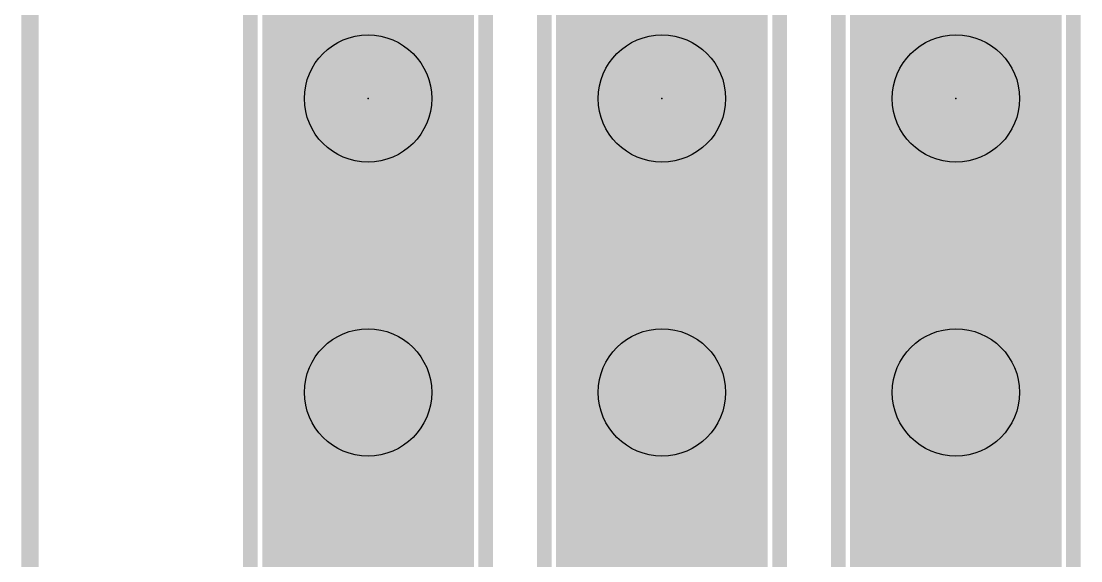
# Model space of a CAD drawing. Extents: x -0.4 to 91.5, y -0.3 to 57.4.
# Drawn here: x 34.85 to 44.01, y 33.47 to 38.13 of the extents above; entities that cross this region are included whole.
import ezdxf

# ---------------------------------------------------------------- set-up
doc = ezdxf.new("R2010")
doc.units = 0
for name, color, linetype in [('1', 12, 'CONTINUOUS'), ('16', 132, 'CONTINUOUS'), ('20', 53, 'CONTINUOUS'), ('21', 253, 'CONTINUOUS'), ('23', 53, 'CONTINUOUS')]:
    doc.layers.add(name, color=color, linetype=linetype)

msp = doc.modelspace()

# ---------------------------------------------------------------- linework, layer by layer
at = {"layer": '1', "const_width": 0.3048}
for points in [[(37.084, 32.385), (37.084, 42.545)], [(38.608, 42.545), (38.608, 32.385)], [(39.624, 32.385), (39.624, 42.545)], [(41.148, 42.545), (41.148, 32.385)], [(42.164, 32.385), (42.164, 42.545)], [(43.688, 42.545), (43.688, 32.385)], [(37.084, 38.1), (38.608, 38.1)], [(39.624, 38.1), (41.148, 38.1)], [(42.164, 38.1), (43.688, 38.1)], [(37.084, 37.7952), (38.608, 37.7952)], [(39.624, 37.7952), (41.148, 37.7952)], [(42.164, 37.7952), (43.688, 37.7952)], [(37.084, 37.4904), (38.608, 37.4904)], [(39.624, 37.4904), (41.148, 37.4904)], [(42.164, 37.4904), (43.688, 37.4904)], [(37.084, 37.1856), (38.608, 37.1856)], [(39.624, 37.1856), (41.148, 37.1856)], [(42.164, 37.1856), (43.688, 37.1856)], [(37.084, 36.8808), (38.608, 36.8808)], [(39.624, 36.8808), (41.148, 36.8808)], [(42.164, 36.8808), (43.688, 36.8808)], [(37.084, 36.576), (38.608, 36.576)], [(39.624, 36.576), (41.148, 36.576)], [(42.164, 36.576), (43.688, 36.576)], [(37.084, 36.2712), (38.608, 36.2712)], [(39.624, 36.2712), (41.148, 36.2712)], [(42.164, 36.2712), (43.688, 36.2712)], [(37.084, 35.9664), (38.608, 35.9664)], [(39.624, 35.9664), (41.148, 35.9664)], [(42.164, 35.9664), (43.688, 35.9664)], [(37.084, 35.6616), (38.608, 35.6616)], [(39.624, 35.6616), (41.148, 35.6616)], [(42.164, 35.6616), (43.688, 35.6616)], [(37.084, 35.3568), (38.608, 35.3568)], [(39.624, 35.3568), (41.148, 35.3568)], [(42.164, 35.3568), (43.688, 35.3568)], [(37.084, 35.052), (38.608, 35.052)], [(39.624, 35.052), (41.148, 35.052)], [(42.164, 35.052), (43.688, 35.052)], [(37.084, 34.7472), (38.608, 34.7472)], [(39.624, 34.7472), (41.148, 34.7472)], [(42.164, 34.7472), (43.688, 34.7472)], [(37.084, 34.4424), (38.608, 34.4424)], [(39.624, 34.4424), (41.148, 34.4424)], [(42.164, 34.4424), (43.688, 34.4424)], [(37.084, 34.1376), (38.608, 34.1376)], [(39.624, 34.1376), (41.148, 34.1376)], [(42.164, 34.1376), (43.688, 34.1376)], [(37.084, 33.8328), (38.608, 33.8328)], [(39.624, 33.8328), (41.148, 33.8328)], [(42.164, 33.8328), (43.688, 33.8328)], [(37.084, 33.528), (38.608, 33.528)], [(39.624, 33.528), (41.148, 33.528)], [(42.164, 33.528), (43.688, 33.528)]]:
    msp.add_lwpolyline(points, dxfattribs=at)
at = {"layer": '1', "const_width": 0.1524}
for points in [[(37.084, 38.1762, 1), (37.084, 38.0238)], [(38.608, 38.0238, 1), (38.608, 38.1762)], [(39.624, 38.1762, 1), (39.624, 38.0238)], [(41.148, 38.0238, 1), (41.148, 38.1762)], [(42.164, 38.1762, 1), (42.164, 38.0238)], [(43.688, 38.0238, 1), (43.688, 38.1762)], [(37.084, 37.8714, 1), (37.084, 37.719)], [(38.608, 37.719, 1), (38.608, 37.8714)], [(39.624, 37.8714, 1), (39.624, 37.719)], [(41.148, 37.719, 1), (41.148, 37.8714)], [(42.164, 37.8714, 1), (42.164, 37.719)], [(43.688, 37.719, 1), (43.688, 37.8714)], [(37.084, 37.5666, 1), (37.084, 37.4142)], [(38.608, 37.4142, 1), (38.608, 37.5666)], [(39.624, 37.5666, 1), (39.624, 37.4142)], [(41.148, 37.4142, 1), (41.148, 37.5666)], [(42.164, 37.5666, 1), (42.164, 37.4142)], [(43.688, 37.4142, 1), (43.688, 37.5666)], [(37.084, 37.2618, 1), (37.084, 37.1094)], [(38.608, 37.1094, 1), (38.608, 37.2618)], [(39.624, 37.2618, 1), (39.624, 37.1094)], [(41.148, 37.1094, 1), (41.148, 37.2618)], [(42.164, 37.2618, 1), (42.164, 37.1094)], [(43.688, 37.1094, 1), (43.688, 37.2618)], [(37.084, 36.957, 1), (37.084, 36.8046)], [(38.608, 36.8046, 1), (38.608, 36.957)], [(39.624, 36.957, 1), (39.624, 36.8046)], [(41.148, 36.8046, 1), (41.148, 36.957)], [(42.164, 36.957, 1), (42.164, 36.8046)], [(43.688, 36.8046, 1), (43.688, 36.957)], [(37.084, 36.6522, 1), (37.084, 36.4998)], [(38.608, 36.4998, 1), (38.608, 36.6522)], [(39.624, 36.6522, 1), (39.624, 36.4998)], [(41.148, 36.4998, 1), (41.148, 36.6522)], [(42.164, 36.6522, 1), (42.164, 36.4998)], [(43.688, 36.4998, 1), (43.688, 36.6522)], [(37.084, 36.3474, 1), (37.084, 36.195)], [(38.608, 36.195, 1), (38.608, 36.3474)], [(39.624, 36.3474, 1), (39.624, 36.195)], [(41.148, 36.195, 1), (41.148, 36.3474)], [(42.164, 36.3474, 1), (42.164, 36.195)], [(43.688, 36.195, 1), (43.688, 36.3474)], [(37.084, 36.0426, 1), (37.084, 35.8902)], [(38.608, 35.8902, 1), (38.608, 36.0426)], [(39.624, 36.0426, 1), (39.624, 35.8902)], [(41.148, 35.8902, 1), (41.148, 36.0426)], [(42.164, 36.0426, 1), (42.164, 35.8902)], [(43.688, 35.8902, 1), (43.688, 36.0426)], [(37.084, 35.7378, 1), (37.084, 35.5854)], [(38.608, 35.5854, 1), (38.608, 35.7378)], [(39.624, 35.7378, 1), (39.624, 35.5854)], [(41.148, 35.5854, 1), (41.148, 35.7378)], [(42.164, 35.7378, 1), (42.164, 35.5854)], [(43.688, 35.5854, 1), (43.688, 35.7378)], [(37.084, 35.433, 1), (37.084, 35.2806)], [(38.608, 35.2806, 1), (38.608, 35.433)], [(39.624, 35.433, 1), (39.624, 35.2806)], [(41.148, 35.2806, 1), (41.148, 35.433)], [(42.164, 35.433, 1), (42.164, 35.2806)], [(43.688, 35.2806, 1), (43.688, 35.433)], [(37.084, 35.1282, 1), (37.084, 34.9758)], [(38.608, 34.9758, 1), (38.608, 35.1282)], [(39.624, 35.1282, 1), (39.624, 34.9758)], [(41.148, 34.9758, 1), (41.148, 35.1282)], [(42.164, 35.1282, 1), (42.164, 34.9758)], [(43.688, 34.9758, 1), (43.688, 35.1282)], [(37.084, 34.8234, 1), (37.084, 34.671)], [(38.608, 34.671, 1), (38.608, 34.8234)], [(39.624, 34.8234, 1), (39.624, 34.671)], [(41.148, 34.671, 1), (41.148, 34.8234)], [(42.164, 34.8234, 1), (42.164, 34.671)], [(43.688, 34.671, 1), (43.688, 34.8234)], [(37.084, 34.5186, 1), (37.084, 34.3662)], [(38.608, 34.3662, 1), (38.608, 34.5186)], [(39.624, 34.5186, 1), (39.624, 34.3662)], [(41.148, 34.3662, 1), (41.148, 34.5186)], [(42.164, 34.5186, 1), (42.164, 34.3662)], [(43.688, 34.3662, 1), (43.688, 34.5186)], [(37.084, 34.2138, 1), (37.084, 34.0614)], [(38.608, 34.0614, 1), (38.608, 34.2138)], [(39.624, 34.2138, 1), (39.624, 34.0614)], [(41.148, 34.0614, 1), (41.148, 34.2138)], [(42.164, 34.2138, 1), (42.164, 34.0614)], [(43.688, 34.0614, 1), (43.688, 34.2138)], [(37.084, 33.909, 1), (37.084, 33.7566)], [(38.608, 33.7566, 1), (38.608, 33.909)], [(39.624, 33.909, 1), (39.624, 33.7566)], [(41.148, 33.7566, 1), (41.148, 33.909)], [(42.164, 33.909, 1), (42.164, 33.7566)], [(43.688, 33.7566, 1), (43.688, 33.909)], [(37.084, 33.6042, 1), (37.084, 33.4518)], [(38.608, 33.4518, 1), (38.608, 33.6042)], [(39.624, 33.6042, 1), (39.624, 33.4518)], [(41.148, 33.4518, 1), (41.148, 33.6042)], [(42.164, 33.6042, 1), (42.164, 33.4518)], [(43.688, 33.4518, 1), (43.688, 33.6042)]]:
    msp.add_lwpolyline(points, format="xyb", dxfattribs=at)
at = {"layer": '16', "const_width": 0.3048}
for points in [[(37.084, 42.545), (37.084, 32.385)], [(38.608, 32.385), (38.608, 42.545)], [(39.624, 42.545), (39.624, 32.385)], [(41.148, 32.385), (41.148, 42.545)], [(42.164, 42.545), (42.164, 32.385)], [(43.688, 32.385), (43.688, 42.545)], [(37.084, 38.1), (38.608, 38.1)], [(39.624, 38.1), (41.148, 38.1)], [(42.164, 38.1), (43.688, 38.1)], [(37.084, 37.7952), (38.608, 37.7952)], [(39.624, 37.7952), (41.148, 37.7952)], [(42.164, 37.7952), (43.688, 37.7952)], [(37.084, 37.4904), (38.608, 37.4904)], [(39.624, 37.4904), (41.148, 37.4904)], [(42.164, 37.4904), (43.688, 37.4904)], [(37.084, 37.1856), (38.608, 37.1856)], [(39.624, 37.1856), (41.148, 37.1856)], [(42.164, 37.1856), (43.688, 37.1856)], [(37.084, 36.8808), (38.608, 36.8808)], [(39.624, 36.8808), (41.148, 36.8808)], [(42.164, 36.8808), (43.688, 36.8808)], [(37.084, 36.576), (38.608, 36.576)], [(39.624, 36.576), (41.148, 36.576)], [(42.164, 36.576), (43.688, 36.576)], [(37.084, 36.2712), (38.608, 36.2712)], [(39.624, 36.2712), (41.148, 36.2712)], [(42.164, 36.2712), (43.688, 36.2712)], [(37.084, 35.9664), (38.608, 35.9664)], [(39.624, 35.9664), (41.148, 35.9664)], [(42.164, 35.9664), (43.688, 35.9664)], [(37.084, 35.6616), (38.608, 35.6616)], [(39.624, 35.6616), (41.148, 35.6616)], [(42.164, 35.6616), (43.688, 35.6616)], [(37.084, 35.3568), (38.608, 35.3568)], [(39.624, 35.3568), (41.148, 35.3568)], [(42.164, 35.3568), (43.688, 35.3568)], [(37.084, 35.052), (38.608, 35.052)], [(39.624, 35.052), (41.148, 35.052)], [(42.164, 35.052), (43.688, 35.052)], [(37.084, 34.7472), (38.608, 34.7472)], [(39.624, 34.7472), (41.148, 34.7472)], [(42.164, 34.7472), (43.688, 34.7472)], [(37.084, 34.4424), (38.608, 34.4424)], [(39.624, 34.4424), (41.148, 34.4424)], [(42.164, 34.4424), (43.688, 34.4424)], [(37.084, 34.1376), (38.608, 34.1376)], [(39.624, 34.1376), (41.148, 34.1376)], [(42.164, 34.1376), (43.688, 34.1376)], [(37.084, 33.8328), (38.608, 33.8328)], [(39.624, 33.8328), (41.148, 33.8328)], [(42.164, 33.8328), (43.688, 33.8328)], [(37.084, 33.528), (38.608, 33.528)], [(39.624, 33.528), (41.148, 33.528)], [(42.164, 33.528), (43.688, 33.528)]]:
    msp.add_lwpolyline(points, dxfattribs=at)
at = {"layer": '16', "const_width": 0.1524}
for points in [[(37.084, 38.1762, 1), (37.084, 38.0238)], [(38.608, 38.0238, 1), (38.608, 38.1762)], [(39.624, 38.1762, 1), (39.624, 38.0238)], [(41.148, 38.0238, 1), (41.148, 38.1762)], [(42.164, 38.1762, 1), (42.164, 38.0238)], [(43.688, 38.0238, 1), (43.688, 38.1762)], [(37.084, 37.8714, 1), (37.084, 37.719)], [(38.608, 37.719, 1), (38.608, 37.8714)], [(39.624, 37.8714, 1), (39.624, 37.719)], [(41.148, 37.719, 1), (41.148, 37.8714)], [(42.164, 37.8714, 1), (42.164, 37.719)], [(43.688, 37.719, 1), (43.688, 37.8714)], [(37.084, 37.5666, 1), (37.084, 37.4142)], [(38.608, 37.4142, 1), (38.608, 37.5666)], [(39.624, 37.5666, 1), (39.624, 37.4142)], [(41.148, 37.4142, 1), (41.148, 37.5666)], [(42.164, 37.5666, 1), (42.164, 37.4142)], [(43.688, 37.4142, 1), (43.688, 37.5666)], [(37.084, 37.2618, 1), (37.084, 37.1094)], [(38.608, 37.1094, 1), (38.608, 37.2618)], [(39.624, 37.2618, 1), (39.624, 37.1094)], [(41.148, 37.1094, 1), (41.148, 37.2618)], [(42.164, 37.2618, 1), (42.164, 37.1094)], [(43.688, 37.1094, 1), (43.688, 37.2618)], [(37.084, 36.957, 1), (37.084, 36.8046)], [(38.608, 36.8046, 1), (38.608, 36.957)], [(39.624, 36.957, 1), (39.624, 36.8046)], [(41.148, 36.8046, 1), (41.148, 36.957)], [(42.164, 36.957, 1), (42.164, 36.8046)], [(43.688, 36.8046, 1), (43.688, 36.957)], [(37.084, 36.6522, 1), (37.084, 36.4998)], [(38.608, 36.4998, 1), (38.608, 36.6522)], [(39.624, 36.6522, 1), (39.624, 36.4998)], [(41.148, 36.4998, 1), (41.148, 36.6522)], [(42.164, 36.6522, 1), (42.164, 36.4998)], [(43.688, 36.4998, 1), (43.688, 36.6522)], [(37.084, 36.3474, 1), (37.084, 36.195)], [(38.608, 36.195, 1), (38.608, 36.3474)], [(39.624, 36.3474, 1), (39.624, 36.195)], [(41.148, 36.195, 1), (41.148, 36.3474)], [(42.164, 36.3474, 1), (42.164, 36.195)], [(43.688, 36.195, 1), (43.688, 36.3474)], [(37.084, 36.0426, 1), (37.084, 35.8902)], [(38.608, 35.8902, 1), (38.608, 36.0426)], [(39.624, 36.0426, 1), (39.624, 35.8902)], [(41.148, 35.8902, 1), (41.148, 36.0426)], [(42.164, 36.0426, 1), (42.164, 35.8902)], [(43.688, 35.8902, 1), (43.688, 36.0426)], [(37.084, 35.7378, 1), (37.084, 35.5854)], [(38.608, 35.5854, 1), (38.608, 35.7378)], [(39.624, 35.7378, 1), (39.624, 35.5854)], [(41.148, 35.5854, 1), (41.148, 35.7378)], [(42.164, 35.7378, 1), (42.164, 35.5854)], [(43.688, 35.5854, 1), (43.688, 35.7378)], [(37.084, 35.433, 1), (37.084, 35.2806)], [(38.608, 35.2806, 1), (38.608, 35.433)], [(39.624, 35.433, 1), (39.624, 35.2806)], [(41.148, 35.2806, 1), (41.148, 35.433)], [(42.164, 35.433, 1), (42.164, 35.2806)], [(43.688, 35.2806, 1), (43.688, 35.433)], [(37.084, 35.1282, 1), (37.084, 34.9758)], [(38.608, 34.9758, 1), (38.608, 35.1282)], [(39.624, 35.1282, 1), (39.624, 34.9758)], [(41.148, 34.9758, 1), (41.148, 35.1282)], [(42.164, 35.1282, 1), (42.164, 34.9758)], [(43.688, 34.9758, 1), (43.688, 35.1282)], [(37.084, 34.8234, 1), (37.084, 34.671)], [(38.608, 34.671, 1), (38.608, 34.8234)], [(39.624, 34.8234, 1), (39.624, 34.671)], [(41.148, 34.671, 1), (41.148, 34.8234)], [(42.164, 34.8234, 1), (42.164, 34.671)], [(43.688, 34.671, 1), (43.688, 34.8234)], [(37.084, 34.5186, 1), (37.084, 34.3662)], [(38.608, 34.3662, 1), (38.608, 34.5186)], [(39.624, 34.5186, 1), (39.624, 34.3662)], [(41.148, 34.3662, 1), (41.148, 34.5186)], [(42.164, 34.5186, 1), (42.164, 34.3662)], [(43.688, 34.3662, 1), (43.688, 34.5186)], [(37.084, 34.2138, 1), (37.084, 34.0614)], [(38.608, 34.0614, 1), (38.608, 34.2138)], [(39.624, 34.2138, 1), (39.624, 34.0614)], [(41.148, 34.0614, 1), (41.148, 34.2138)], [(42.164, 34.2138, 1), (42.164, 34.0614)], [(43.688, 34.0614, 1), (43.688, 34.2138)], [(37.084, 33.909, 1), (37.084, 33.7566)], [(38.608, 33.7566, 1), (38.608, 33.909)], [(39.624, 33.909, 1), (39.624, 33.7566)], [(41.148, 33.7566, 1), (41.148, 33.909)], [(42.164, 33.909, 1), (42.164, 33.7566)], [(43.688, 33.7566, 1), (43.688, 33.909)], [(37.084, 33.6042, 1), (37.084, 33.4518)], [(38.608, 33.4518, 1), (38.608, 33.6042)], [(39.624, 33.6042, 1), (39.624, 33.4518)], [(41.148, 33.4518, 1), (41.148, 33.6042)], [(42.164, 33.6042, 1), (42.164, 33.4518)], [(43.688, 33.4518, 1), (43.688, 33.6042)]]:
    msp.add_lwpolyline(points, format="xyb", dxfattribs=at)
at = {"layer": '20'}
for centre in [(37.846, 37.465), (40.386, 37.465), (42.926, 37.465), (37.846, 34.925), (40.386, 34.925), (42.926, 34.925)]:
    msp.add_circle(centre, 0.55, dxfattribs=at)
at = {"layer": '21'}
for points, const_width in [([(34.925, 8.128), (34.925, 43.688)], 0.1524), ([(36.83, 32.131), (36.83, 42.799)], 0.127), ([(38.862, 42.799), (38.862, 32.131)], 0.127), ([(39.37, 32.131), (39.37, 42.799)], 0.127), ([(41.402, 42.799), (41.402, 32.131)], 0.127), ([(41.91, 32.131), (41.91, 42.799)], 0.127), ([(43.942, 42.799), (43.942, 32.131)], 0.127)]:
    msp.add_lwpolyline(points, dxfattribs=dict(at, const_width=const_width))
at = {"layer": '23'}
for p in [(37.846, 37.465), (40.386, 37.465), (42.926, 37.465)]:
    msp.add_point(p, dxfattribs=at)

doc.saveas('drawing.dxf')
